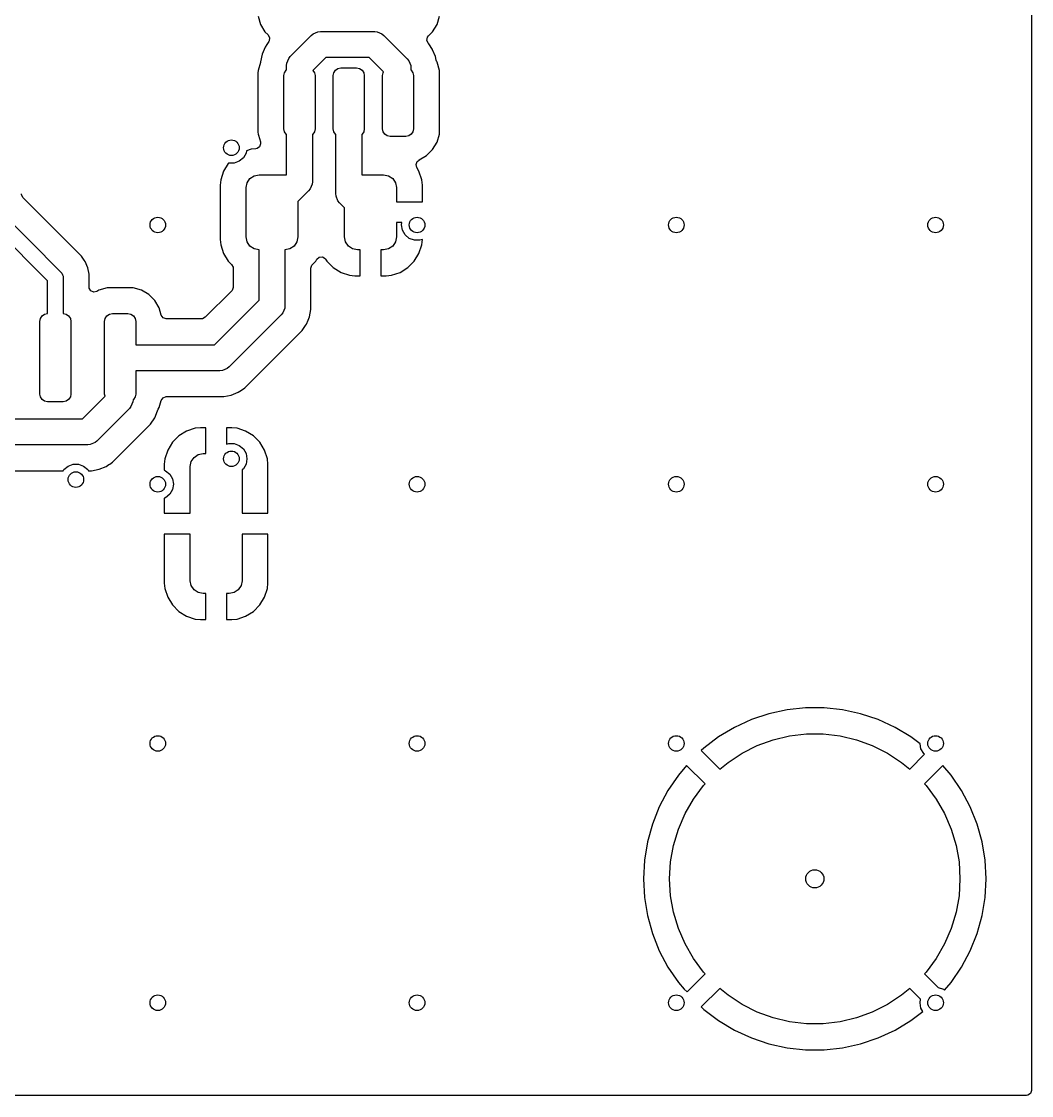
# Model space of a CAD drawing. Extents: x 4.39 to 6.32, y -5.3 to -3.37.
# Drawn here: x 5.553 to 6.32, y -5.295 to -4.48 of the extents above; entities that cross this region are included whole.
import ezdxf

# ---------------------------------------------------------------- set-up
doc = ezdxf.new("R2010")
doc.units = 0
doc.header["$MEASUREMENT"] = 0
doc.layers.add('BLACK', color=7, linetype='CONTINUOUS')

msp = doc.modelspace()

# ---------------------------------------------------------------- linework, layer by layer
at = {"layer": 'BLACK', "linetype": 'CONTINUOUS'}
for p, q in [((6.31967, -3.37006), (6.31967, -5.29136)), ((5.73248, -4.47569), (5.73428, -4.48191)), ((5.86828, -4.48191), (5.87008, -4.47569)), ((5.73428, -4.48191), (5.73758, -4.48747)), ((5.86498, -4.48747), (5.86828, -4.48191)), ((5.73758, -4.48747), (5.74008, -4.48998)), ((5.74008, -4.48998), (5.74117, -4.49212)), ((5.74117, -4.49212), (5.74079, -4.4945)), ((5.75692, -4.50623), (5.77286, -4.49028)), ((5.77286, -4.49028), (5.77435, -4.48906)), ((5.77435, -4.48906), (5.7779, -4.48759)), ((5.77435, -4.48906), (5.77435, -4.48906)), ((5.7779, -4.48759), (5.77982, -4.4874)), ((5.77982, -4.4874), (5.82096, -4.4874)), ((5.82096, -4.4874), (5.82288, -4.48759)), ((5.82288, -4.48759), (5.82643, -4.48906)), ((5.82643, -4.48906), (5.82643, -4.48906)), ((5.82643, -4.48906), (5.82792, -4.49028)), ((5.82792, -4.49028), (5.84564, -4.508)), ((5.86064, -4.49408), (5.86102, -4.4917)), ((5.86102, -4.4917), (5.86174, -4.49072)), ((5.86174, -4.49072), (5.86498, -4.48747)), ((5.73769, -4.49919), (5.73547, -4.50457)), ((5.73906, -4.49715), (5.73769, -4.49919)), ((5.74056, -4.4949), (5.73906, -4.49715)), ((5.73906, -4.49715), (5.73906, -4.49715)), ((5.74079, -4.4945), (5.74056, -4.4949)), ((5.86158, -4.49592), (5.86064, -4.49408)), ((5.86151, -4.49598), (5.86158, -4.49592)), ((5.86163, -4.49613), (5.86151, -4.49598)), ((5.8621, -4.49683), (5.86163, -4.49613)), ((5.86163, -4.49613), (5.86163, -4.49613)), ((5.86487, -4.50096), (5.8621, -4.49683)), ((5.86487, -4.50097), (5.86487, -4.50096)), ((5.86487, -4.50096), (5.86487, -4.50096)), ((5.86494, -4.50114), (5.86487, -4.50097)), ((5.86497, -4.50122), (5.86494, -4.50114)), ((5.86709, -4.50634), (5.86497, -4.50122)), ((5.73547, -4.50457), (5.73429, -4.51047)), ((5.75422, -4.51127), (5.75569, -4.50772)), ((5.75569, -4.50772), (5.75692, -4.50623)), ((5.75569, -4.50772), (5.75569, -4.50772)), ((5.7839, -4.50709), (5.77409, -4.51689)), ((5.81689, -4.50709), (5.7839, -4.50709)), ((5.82776, -4.51795), (5.81689, -4.50709)), ((5.84564, -4.508), (5.84686, -4.50949)), ((5.84686, -4.50949), (5.84833, -4.51304)), ((5.86764, -4.50911), (5.86709, -4.50634)), ((5.86811, -4.51033), (5.86764, -4.50911)), ((5.73241, -4.51762), (5.73236, -4.51828)), ((5.73248, -4.51683), (5.73241, -4.51762)), ((5.73421, -4.51088), (5.73248, -4.51683)), ((5.73248, -4.51683), (5.73248, -4.51683)), ((5.73428, -4.51046), (5.73421, -4.51088)), ((5.73429, -4.51047), (5.73428, -4.51046)), ((5.75252, -4.51861), (5.7538, -4.51669)), ((5.7538, -4.51669), (5.75404, -4.51653)), ((5.75404, -4.51319), (5.75422, -4.51127)), ((5.75404, -4.51653), (5.75404, -4.51319)), ((5.77409, -4.51689), (5.77524, -4.51861)), ((5.78992, -4.51861), (5.7912, -4.51669)), ((5.7912, -4.51669), (5.79311, -4.51541)), ((5.79311, -4.51541), (5.79537, -4.51496)), ((5.79537, -4.51496), (5.80719, -4.51496)), ((5.80719, -4.51496), (5.80945, -4.51541)), ((5.80945, -4.51541), (5.81136, -4.51669)), ((5.81136, -4.51669), (5.81264, -4.51861)), ((5.82732, -4.51861), (5.82776, -4.51795)), ((5.84833, -4.51304), (5.84833, -4.51304)), ((5.84833, -4.51304), (5.84852, -4.51496)), ((5.84852, -4.51496), (5.84852, -4.51653)), ((5.84852, -4.51653), (5.84876, -4.51669)), ((5.84876, -4.51669), (5.85004, -4.51861)), ((5.86819, -4.51046), (5.86811, -4.51033)), ((5.86828, -4.51061), (5.86819, -4.51046)), ((5.87008, -4.51683), (5.86828, -4.51061)), ((5.8702, -4.51828), (5.87008, -4.51683)), ((5.73236, -4.51828), (5.73236, -4.56381)), ((5.75207, -4.52087), (5.75252, -4.51861)), ((5.75207, -4.56122), (5.75207, -4.52087)), ((5.77524, -4.51861), (5.77569, -4.52087)), ((5.77569, -4.52087), (5.77569, -4.56122)), ((5.78947, -4.52087), (5.78992, -4.51861)), ((5.78947, -4.56122), (5.78947, -4.52087)), ((5.81264, -4.51861), (5.81309, -4.52087)), ((5.81309, -4.52087), (5.81309, -4.56122)), ((5.82687, -4.52087), (5.82732, -4.51861)), ((5.82687, -4.56122), (5.82687, -4.52087)), ((5.85004, -4.51861), (5.85049, -4.52087)), ((5.85049, -4.52087), (5.85049, -4.56122)), ((5.8702, -4.56381), (5.8702, -4.51828)), ((5.73236, -4.56381), (5.73237, -4.56389)), ((5.73237, -4.56389), (5.73248, -4.56526)), ((5.73248, -4.56526), (5.73248, -4.56526)), ((5.73248, -4.56526), (5.73248, -4.56526)), ((5.73248, -4.56526), (5.73273, -4.56614)), ((5.73273, -4.56614), (5.73418, -4.57111)), ((5.75252, -4.56348), (5.75207, -4.56122)), ((5.7538, -4.5654), (5.75252, -4.56348)), ((5.75404, -4.56556), (5.7538, -4.5654)), ((5.75404, -4.5963), (5.75404, -4.56556)), ((5.77396, -4.5654), (5.77372, -4.56556)), ((5.77372, -4.56556), (5.77372, -4.60138)), ((5.77524, -4.56348), (5.77396, -4.5654)), ((5.77569, -4.56122), (5.77524, -4.56348)), ((5.78992, -4.56348), (5.78947, -4.56122)), ((5.7912, -4.5654), (5.78992, -4.56348)), ((5.79144, -4.56556), (5.7912, -4.5654)), ((5.79144, -4.61043), (5.79144, -4.56556)), ((5.81136, -4.5654), (5.81112, -4.56556)), ((5.81112, -4.56556), (5.81112, -4.59606)), ((5.81264, -4.56348), (5.81136, -4.5654)), ((5.81309, -4.56122), (5.81264, -4.56348)), ((5.82732, -4.56348), (5.82687, -4.56122)), ((5.8286, -4.5654), (5.82732, -4.56348)), ((5.83052, -4.56668), (5.8286, -4.5654)), ((5.83278, -4.56713), (5.83052, -4.56668)), ((5.84685, -4.56668), (5.84459, -4.56713)), ((5.84876, -4.5654), (5.84685, -4.56668)), ((5.85004, -4.56348), (5.84876, -4.5654)), ((5.85049, -4.56122), (5.85004, -4.56348)), ((5.86828, -4.57147), (5.87008, -4.56526)), ((5.87008, -4.56526), (5.8702, -4.56381)), ((5.73359, -4.57481), (5.73164, -4.57623)), ((5.73433, -4.57252), (5.73359, -4.57481)), ((5.73418, -4.57111), (5.73433, -4.5722)), ((5.73433, -4.5722), (5.73433, -4.57252)), ((5.84459, -4.56713), (5.83278, -4.56713)), ((5.86498, -4.57704), (5.86828, -4.57147)), ((5.72125, -4.58318), (5.71811, -4.58582)), ((5.7233, -4.57963), (5.72125, -4.58318)), ((5.7236, -4.57795), (5.7233, -4.57963)), ((5.72715, -4.57677), (5.7236, -4.57795)), ((5.73083, -4.5764), (5.72715, -4.57677)), ((5.72715, -4.57677), (5.72715, -4.57677)), ((5.72715, -4.57677), (5.72715, -4.57677)), ((5.72715, -4.57677), (5.72715, -4.57677)), ((5.72715, -4.57677), (5.72715, -4.57677)), ((5.73164, -4.57623), (5.73083, -4.5764)), ((5.85484, -4.58491), (5.86041, -4.58162)), ((5.86041, -4.58162), (5.86498, -4.57704)), ((5.70983, -4.58745), (5.70621, -4.59333)), ((5.71009, -4.5872), (5.70983, -4.58745)), ((5.71015, -4.58722), (5.71009, -4.5872)), ((5.71426, -4.58722), (5.71015, -4.58722)), ((5.71811, -4.58582), (5.71426, -4.58722)), ((5.85234, -4.58826), (5.85326, -4.58603)), ((5.85291, -4.5906), (5.85234, -4.58826)), ((5.8546, -4.59334), (5.85291, -4.5906)), ((5.85326, -4.58603), (5.85468, -4.58498)), ((5.85468, -4.58498), (5.85484, -4.58491)), ((5.85484, -4.58491), (5.85484, -4.58491)), ((5.70621, -4.59333), (5.70404, -4.59989)), ((5.72408, -4.60214), (5.72621, -4.59895)), ((5.72621, -4.59895), (5.7294, -4.59681)), ((5.7294, -4.59681), (5.73317, -4.59606)), ((5.73317, -4.59606), (5.75285, -4.59606)), ((5.75285, -4.59606), (5.75404, -4.5963)), ((5.81112, -4.59606), (5.82766, -4.59606)), ((5.82766, -4.59606), (5.83142, -4.59681)), ((5.83142, -4.59681), (5.83462, -4.59895)), ((5.83462, -4.59895), (5.83675, -4.60214)), ((5.85677, -4.59989), (5.8546, -4.59334)), ((5.70404, -4.59989), (5.70362, -4.60394)), ((5.70362, -4.60394), (5.70362, -4.64528)), ((5.72333, -4.60591), (5.72408, -4.60214)), ((5.72333, -4.64331), (5.72333, -4.60591)), ((5.77206, -4.60685), (5.77084, -4.60834)), ((5.77353, -4.6033), (5.77206, -4.60685)), ((5.77206, -4.60685), (5.77206, -4.60685)), ((5.77372, -4.60138), (5.77353, -4.6033)), ((5.83675, -4.60214), (5.8375, -4.60591)), ((5.8375, -4.60591), (5.8375, -4.61673)), ((5.85718, -4.60394), (5.85677, -4.59989)), ((5.85677, -4.59989), (5.85677, -4.59989)), ((5.85718, -4.60394), (5.85718, -4.60394)), ((5.85718, -4.61673), (5.85718, -4.60394)), ((5.55282, -4.61122), (5.55278, -4.61061)), ((5.55392, -4.61337), (5.55282, -4.61122)), ((5.59844, -4.65789), (5.55392, -4.61337)), ((5.77084, -4.60834), (5.7627, -4.61648)), ((5.79163, -4.61235), (5.79144, -4.61043)), ((5.7931, -4.6159), (5.79163, -4.61235)), ((5.57264, -4.67666), (5.51773, -4.62175)), ((5.53073, -4.61805), (5.58272, -4.67004)), ((5.7627, -4.61648), (5.7627, -4.64331)), ((5.79432, -4.61739), (5.7931, -4.6159)), ((5.7931, -4.6159), (5.7931, -4.6159)), ((5.79813, -4.6212), (5.79432, -4.61739)), ((5.79813, -4.64331), (5.79813, -4.6212)), ((5.8375, -4.61673), (5.85718, -4.61673)), ((5.85718, -4.61673), (5.85718, -4.61673)), ((5.84165, -4.63248), (5.8375, -4.63248)), ((5.8375, -4.63248), (5.8375, -4.64331)), ((5.84134, -4.63425), (5.84165, -4.63248)), ((5.84205, -4.63829), (5.84134, -4.63425)), ((5.8441, -4.64184), (5.84205, -4.63829)), ((5.70362, -4.64528), (5.70404, -4.64932)), ((5.72408, -4.64707), (5.72333, -4.64331)), ((5.72621, -4.65027), (5.72408, -4.64707)), ((5.76195, -4.64707), (5.75981, -4.65027)), ((5.7627, -4.64331), (5.76195, -4.64707)), ((5.79888, -4.64707), (5.79813, -4.64331)), ((5.80101, -4.65027), (5.79888, -4.64707)), ((5.83675, -4.64707), (5.83462, -4.65027)), ((5.8375, -4.64331), (5.83675, -4.64707)), ((5.84724, -4.64448), (5.8441, -4.64184)), ((5.8511, -4.64588), (5.84724, -4.64448)), ((5.8552, -4.64588), (5.8511, -4.64588)), ((5.85718, -4.64516), (5.8552, -4.64588)), ((5.85677, -4.64932), (5.85718, -4.64528)), ((5.85718, -4.64528), (5.85718, -4.64516)), ((5.70404, -4.64932), (5.70404, -4.64932)), ((5.70404, -4.64932), (5.70404, -4.64932)), ((5.70404, -4.64932), (5.70621, -4.65587)), ((5.70621, -4.65587), (5.70621, -4.65588)), ((5.70621, -4.65588), (5.70983, -4.66176)), ((5.7294, -4.6524), (5.72621, -4.65027)), ((5.73317, -4.65315), (5.7294, -4.6524)), ((5.73317, -4.6914), (5.73317, -4.65315)), ((5.75662, -4.6524), (5.75285, -4.65315)), ((5.75285, -4.65315), (5.75285, -4.69547)), ((5.75981, -4.65027), (5.75662, -4.6524)), ((5.80421, -4.6524), (5.80101, -4.65027)), ((5.80797, -4.65315), (5.80421, -4.6524)), ((5.80994, -4.65315), (5.80797, -4.65315)), ((5.80994, -4.67283), (5.80994, -4.65315)), ((5.82766, -4.65315), (5.82569, -4.65315)), ((5.82569, -4.65315), (5.82569, -4.67283)), ((5.83142, -4.6524), (5.82766, -4.65315)), ((5.83462, -4.65027), (5.83142, -4.6524)), ((5.85098, -4.66175), (5.8546, -4.65587)), ((5.8546, -4.65587), (5.85677, -4.64932)), ((5.60041, -4.66085), (5.59844, -4.65789)), ((5.60124, -4.66208), (5.60041, -4.66085)), ((5.60317, -4.66674), (5.60124, -4.66208)), ((5.70983, -4.66176), (5.70983, -4.66176)), ((5.70983, -4.66176), (5.70983, -4.66176)), ((5.70983, -4.66176), (5.71232, -4.66425)), ((5.71232, -4.66425), (5.71342, -4.66639)), ((5.77256, -4.667), (5.7733, -4.66471)), ((5.7733, -4.66471), (5.7737, -4.66425)), ((5.7737, -4.66425), (5.77619, -4.66176)), ((5.77619, -4.66176), (5.77711, -4.66027)), ((5.77711, -4.66027), (5.77894, -4.65871)), ((5.77894, -4.65871), (5.78135, -4.65853)), ((5.78135, -4.65853), (5.7834, -4.65979)), ((5.7834, -4.65979), (5.78374, -4.66027)), ((5.78374, -4.66027), (5.78465, -4.66175)), ((5.78465, -4.66175), (5.78953, -4.66663)), ((5.8461, -4.66663), (5.85098, -4.66175)), ((5.58272, -4.67004), (5.58345, -4.67093)), ((5.58345, -4.67093), (5.5839, -4.67202)), ((5.5839, -4.67202), (5.58434, -4.67306)), ((5.60415, -4.67169), (5.60317, -4.66674)), ((5.60415, -4.68136), (5.60415, -4.67169)), ((5.60415, -4.67169), (5.60415, -4.67169)), ((5.71342, -4.66639), (5.71346, -4.667)), ((5.71346, -4.667), (5.71346, -4.68162)), ((5.77256, -4.69256), (5.77256, -4.667)), ((5.78953, -4.66663), (5.79541, -4.67025)), ((5.79541, -4.67025), (5.80196, -4.67242)), ((5.80196, -4.67242), (5.806, -4.67283)), ((5.806, -4.67283), (5.80994, -4.67283)), ((5.82569, -4.67283), (5.82569, -4.67283)), ((5.82569, -4.67283), (5.82963, -4.67283)), ((5.82963, -4.67283), (5.83367, -4.67242)), ((5.83367, -4.67242), (5.84022, -4.67025)), ((5.83367, -4.67242), (5.83367, -4.67242)), ((5.84022, -4.67025), (5.8461, -4.66663)), ((5.57264, -4.70157), (5.57264, -4.67666)), ((5.58434, -4.67306), (5.58445, -4.67421)), ((5.58445, -4.67421), (5.58445, -4.70157)), ((5.60425, -4.68221), (5.60415, -4.68136)), ((5.60547, -4.68428), (5.60425, -4.68221)), ((5.60768, -4.68524), (5.60547, -4.68428)), ((5.61004, -4.68471), (5.60768, -4.68524)), ((5.6116, -4.68379), (5.61004, -4.68471)), ((5.61781, -4.68198), (5.6116, -4.68379)), ((5.61877, -4.68191), (5.61781, -4.68198)), ((5.61781, -4.68198), (5.61781, -4.68198)), ((5.61926, -4.68187), (5.61877, -4.68191)), ((5.63625, -4.68187), (5.61926, -4.68187)), ((5.63678, -4.68191), (5.63625, -4.68187)), ((5.6377, -4.68198), (5.63678, -4.68191)), ((5.64391, -4.68379), (5.6377, -4.68198)), ((5.6377, -4.68198), (5.6377, -4.68198)), ((5.6377, -4.68198), (5.6377, -4.68198)), ((5.64948, -4.68708), (5.64391, -4.68379)), ((5.65406, -4.69166), (5.64948, -4.68708)), ((5.71232, -4.68438), (5.69235, -4.70435)), ((5.71272, -4.68391), (5.71232, -4.68438)), ((5.71346, -4.68162), (5.71272, -4.68391)), ((5.65735, -4.69723), (5.65406, -4.69166)), ((5.65894, -4.70268), (5.65735, -4.69723)), ((5.69937, -4.7252), (5.73317, -4.6914)), ((5.75267, -4.69739), (5.7512, -4.70094)), ((5.75285, -4.69547), (5.75267, -4.69739)), ((5.75267, -4.69739), (5.75267, -4.69739)), ((5.77256, -4.69838), (5.77256, -4.69256)), ((5.56673, -4.70748), (5.56718, -4.70522)), ((5.56718, -4.70522), (5.56846, -4.7033)), ((5.56846, -4.7033), (5.57038, -4.70202)), ((5.57038, -4.70202), (5.57264, -4.70157)), ((5.58445, -4.70157), (5.58671, -4.70202)), ((5.58671, -4.70202), (5.58862, -4.7033)), ((5.58862, -4.7033), (5.5899, -4.70522)), ((5.5899, -4.70522), (5.59035, -4.70748)), ((5.61594, -4.70748), (5.61639, -4.70522)), ((5.61639, -4.70522), (5.61767, -4.7033)), ((5.61767, -4.7033), (5.61959, -4.70202)), ((5.61959, -4.70202), (5.62185, -4.70157)), ((5.62185, -4.70157), (5.63366, -4.70157)), ((5.63366, -4.70157), (5.63592, -4.70202)), ((5.63592, -4.70202), (5.63784, -4.7033)), ((5.63784, -4.7033), (5.63912, -4.70522)), ((5.63912, -4.70522), (5.63957, -4.70748)), ((5.65897, -4.7028), (5.65894, -4.70268)), ((5.66039, -4.70475), (5.65897, -4.7028)), ((5.66268, -4.70549), (5.66039, -4.70475)), ((5.68959, -4.70549), (5.66268, -4.70549)), ((5.6902, -4.70544), (5.68959, -4.70549)), ((5.69235, -4.70435), (5.6902, -4.70544)), ((5.74997, -4.70243), (5.7104, -4.742)), ((5.7512, -4.70094), (5.74997, -4.70243)), ((5.77037, -4.70663), (5.77142, -4.70409)), ((5.77142, -4.70409), (5.77256, -4.69838)), ((5.56673, -4.7626), (5.56673, -4.70748)), ((5.59035, -4.70748), (5.59035, -4.7626)), ((5.61594, -4.7626), (5.61594, -4.70748)), ((5.63957, -4.70748), (5.63957, -4.7252)), ((5.76596, -4.71431), (5.7685, -4.71051)), ((5.7685, -4.71051), (5.7692, -4.70947)), ((5.7692, -4.70947), (5.77037, -4.70663)), ((5.72228, -4.75799), (5.76596, -4.71431)), ((5.63957, -4.7252), (5.69937, -4.7252)), ((5.70344, -4.74488), (5.63957, -4.74488)), ((5.63957, -4.74488), (5.63957, -4.7626)), ((5.70537, -4.74469), (5.70344, -4.74488)), ((5.70891, -4.74322), (5.70537, -4.74469)), ((5.7104, -4.742), (5.70891, -4.74322)), ((5.70891, -4.74322), (5.70891, -4.74322)), ((5.56718, -4.76486), (5.56673, -4.7626)), ((5.59035, -4.7626), (5.5899, -4.76486)), ((5.61628, -4.76429), (5.61594, -4.7626)), ((5.63957, -4.7626), (5.63912, -4.76486)), ((5.71206, -4.76345), (5.71744, -4.76122)), ((5.71744, -4.76122), (5.71977, -4.75967)), ((5.71977, -4.75967), (5.72228, -4.75799)), ((5.56846, -4.76677), (5.56718, -4.76486)), ((5.57038, -4.76805), (5.56846, -4.76677)), ((5.57264, -4.7685), (5.57038, -4.76805)), ((5.58445, -4.7685), (5.57264, -4.7685)), ((5.58671, -4.76805), (5.58445, -4.7685)), ((5.58862, -4.76677), (5.58671, -4.76805)), ((5.5899, -4.76486), (5.58862, -4.76677)), ((5.59907, -4.7815), (5.61628, -4.76429)), ((5.63741, -4.76865), (5.63594, -4.7722)), ((5.63758, -4.76695), (5.63741, -4.76865)), ((5.63784, -4.76677), (5.63758, -4.76695)), ((5.63912, -4.76486), (5.63784, -4.76677)), ((5.65735, -4.77285), (5.65894, -4.7674)), ((5.65894, -4.7674), (5.66029, -4.7654)), ((5.66029, -4.7654), (5.66256, -4.76459)), ((5.66256, -4.76459), (5.66268, -4.76459)), ((5.66268, -4.76459), (5.70636, -4.76459)), ((5.70636, -4.76459), (5.71206, -4.76345)), ((5.70636, -4.76459), (5.70636, -4.76459)), ((5.63472, -4.77369), (5.61011, -4.7983)), ((5.63594, -4.7722), (5.63472, -4.77369)), ((5.63594, -4.7722), (5.63594, -4.7722)), ((5.65394, -4.78073), (5.65617, -4.77535)), ((5.65617, -4.77535), (5.65619, -4.77525)), ((5.65619, -4.77525), (5.65665, -4.77403)), ((5.65665, -4.77403), (5.65735, -4.77285)), ((5.44857, -4.7815), (5.59907, -4.7815)), ((5.62198, -4.81429), (5.65071, -4.78557)), ((5.65071, -4.78557), (5.65394, -4.78073)), ((5.67231, -4.7944), (5.66743, -4.79928)), ((5.67818, -4.79077), (5.67231, -4.7944)), ((5.68474, -4.7886), (5.67818, -4.79077)), ((5.68878, -4.78819), (5.68474, -4.7886)), ((5.68474, -4.7886), (5.68474, -4.7886)), ((5.69272, -4.78819), (5.68878, -4.78819)), ((5.68878, -4.78819), (5.68878, -4.78819)), ((5.69272, -4.80787), (5.69272, -4.78819)), ((5.69272, -4.78819), (5.69272, -4.78819)), ((5.7124, -4.78819), (5.70846, -4.78819)), ((5.70846, -4.78819), (5.70846, -4.78819)), ((5.70846, -4.78819), (5.70846, -4.80079)), ((5.71644, -4.7886), (5.7124, -4.78819)), ((5.723, -4.79077), (5.71644, -4.7886)), ((5.72887, -4.7944), (5.723, -4.79077)), ((5.73375, -4.79928), (5.72887, -4.7944)), ((5.60315, -4.80118), (5.44449, -4.80118)), ((5.60507, -4.80099), (5.60315, -4.80118)), ((5.60862, -4.79952), (5.60507, -4.80099)), ((5.61011, -4.7983), (5.60862, -4.79952)), ((5.60862, -4.79952), (5.60862, -4.79952)), ((5.66743, -4.79928), (5.6638, -4.80515)), ((5.70846, -4.80079), (5.71015, -4.80018)), ((5.71015, -4.80018), (5.71426, -4.80018)), ((5.71426, -4.80018), (5.71811, -4.80158)), ((5.71811, -4.80158), (5.72125, -4.80422)), ((5.73738, -4.80515), (5.73375, -4.79928)), ((5.6638, -4.80515), (5.66163, -4.8117)), ((5.68165, -4.81395), (5.68379, -4.81076)), ((5.68379, -4.81076), (5.68698, -4.80862)), ((5.68698, -4.80862), (5.69075, -4.80787)), ((5.69075, -4.80787), (5.69272, -4.80787)), ((5.72125, -4.80422), (5.7233, -4.80777)), ((5.7233, -4.80777), (5.72402, -4.81181)), ((5.73955, -4.8117), (5.73738, -4.80515)), ((5.58505, -4.81997), (5.58819, -4.81733)), ((5.58819, -4.81733), (5.59204, -4.81593)), ((5.59204, -4.81593), (5.59615, -4.81593)), ((5.59615, -4.81593), (5.6, -4.81733)), ((5.6, -4.81733), (5.60314, -4.81997)), ((5.61177, -4.81975), (5.61715, -4.81752)), ((5.61715, -4.81752), (5.61908, -4.81623)), ((5.61908, -4.81623), (5.6198, -4.81575)), ((5.6198, -4.81575), (5.62198, -4.81429)), ((5.66163, -4.8117), (5.66122, -4.81575)), ((5.66122, -4.81575), (5.66122, -4.82052)), ((5.68091, -4.81772), (5.68165, -4.81395)), ((5.68091, -4.85315), (5.68091, -4.81772)), ((5.72125, -4.8194), (5.72028, -4.82022)), ((5.7233, -4.81585), (5.72125, -4.8194)), ((5.72402, -4.81181), (5.7233, -4.81585)), ((5.73955, -4.81171), (5.73955, -4.8117)), ((5.73996, -4.81575), (5.73955, -4.81171)), ((5.73996, -4.85315), (5.73996, -4.81575)), ((5.46537, -4.82089), (5.58452, -4.82089)), ((5.58452, -4.82089), (5.58505, -4.81997)), ((5.60314, -4.81997), (5.60367, -4.82089)), ((5.60367, -4.82089), (5.60606, -4.82089)), ((5.60606, -4.82089), (5.61177, -4.81975)), ((5.60606, -4.82089), (5.60606, -4.82089)), ((5.66122, -4.82052), (5.6622, -4.82087)), ((5.6622, -4.82087), (5.66535, -4.82351)), ((5.66535, -4.82351), (5.6674, -4.82706)), ((5.6674, -4.82706), (5.66811, -4.8311)), ((5.72028, -4.82022), (5.72028, -4.85315)), ((5.6674, -4.83514), (5.66535, -4.83869)), ((5.66811, -4.8311), (5.6674, -4.83514)), ((5.6622, -4.84133), (5.66122, -4.84169)), ((5.66122, -4.84169), (5.66122, -4.85315)), ((5.66535, -4.83869), (5.6622, -4.84133)), ((5.66122, -4.85315), (5.66122, -4.85315)), ((5.66122, -4.85315), (5.68091, -4.85315)), ((5.72028, -4.85315), (5.73996, -4.85315)), ((5.73996, -4.85315), (5.73996, -4.85315)), ((5.68091, -4.8689), (5.66122, -4.8689)), ((5.66122, -4.8689), (5.66122, -4.8689)), ((5.66122, -4.8689), (5.66122, -4.9063)), ((5.68091, -4.90433), (5.68091, -4.8689)), ((5.73996, -4.8689), (5.72028, -4.8689)), ((5.72028, -4.8689), (5.72028, -4.90433)), ((5.73996, -4.9063), (5.73996, -4.8689)), ((5.73996, -4.8689), (5.73996, -4.8689)), ((5.66122, -4.9063), (5.66163, -4.91034)), ((5.68165, -4.9081), (5.68091, -4.90433)), ((5.68379, -4.91129), (5.68165, -4.9081)), ((5.71953, -4.9081), (5.71739, -4.91129)), ((5.72028, -4.90433), (5.71953, -4.9081)), ((5.73955, -4.91034), (5.73996, -4.9063)), ((5.66163, -4.91034), (5.66163, -4.91034)), ((5.66163, -4.91034), (5.6638, -4.91689)), ((5.6638, -4.91689), (5.66743, -4.92277)), ((5.68698, -4.91342), (5.68379, -4.91129)), ((5.69075, -4.91417), (5.68698, -4.91342)), ((5.69272, -4.91417), (5.69075, -4.91417)), ((5.69272, -4.93386), (5.69272, -4.91417)), ((5.71043, -4.91417), (5.70846, -4.91417)), ((5.70846, -4.91417), (5.70846, -4.93386)), ((5.7142, -4.91342), (5.71043, -4.91417)), ((5.71739, -4.91129), (5.7142, -4.91342)), ((5.73375, -4.92277), (5.73738, -4.91689)), ((5.73738, -4.91689), (5.73955, -4.91034)), ((5.66743, -4.92277), (5.67231, -4.92765)), ((5.72887, -4.92765), (5.73375, -4.92277)), ((5.67231, -4.92765), (5.67818, -4.93127)), ((5.67818, -4.93127), (5.68474, -4.93345)), ((5.68474, -4.93345), (5.68878, -4.93386)), ((5.68878, -4.93386), (5.69272, -4.93386)), ((5.70846, -4.93386), (5.70846, -4.93386)), ((5.70846, -4.93386), (5.7124, -4.93386)), ((5.7124, -4.93386), (5.71644, -4.93345)), ((5.71644, -4.93345), (5.723, -4.93127)), ((5.71644, -4.93345), (5.71644, -4.93345)), ((5.723, -4.93127), (5.72887, -4.92765)), ((6.12031, -5.00534), (6.10696, -5.00984)), ((6.13407, -5.00231), (6.12031, -5.00534)), ((6.12031, -5.00534), (6.12031, -5.00534)), ((6.14807, -5.00079), (6.13407, -5.00231)), ((6.16216, -5.00079), (6.14807, -5.00079)), ((6.17617, -5.00231), (6.16216, -5.00079)), ((6.18993, -5.00534), (6.17617, -5.00231)), ((6.17617, -5.00231), (6.17617, -5.00231)), ((6.20328, -5.00984), (6.18993, -5.00534)), ((6.10696, -5.00984), (6.09417, -5.01575)), ((6.21606, -5.01575), (6.20328, -5.00984)), ((6.0821, -5.02302), (6.07089, -5.03154)), ((6.09417, -5.01575), (6.0821, -5.02302)), ((6.0821, -5.02302), (6.0821, -5.02302)), ((6.1235, -5.0251), (6.13598, -5.02215)), ((6.13598, -5.02215), (6.14871, -5.02066)), ((6.14871, -5.02066), (6.16153, -5.02066)), ((6.16153, -5.02066), (6.17426, -5.02215)), ((6.17426, -5.02215), (6.18673, -5.0251)), ((6.22814, -5.02302), (6.21606, -5.01575)), ((6.2351, -5.02831), (6.22814, -5.02302)), ((6.22814, -5.02302), (6.22814, -5.02302)), ((6.07089, -5.03154), (6.06893, -5.03339)), ((6.07089, -5.03154), (6.07089, -5.03154)), ((6.1, -5.03524), (6.11146, -5.02949)), ((6.11146, -5.02949), (6.1235, -5.0251)), ((6.18673, -5.0251), (6.19878, -5.02949)), ((6.19878, -5.02949), (6.21024, -5.03524)), ((6.23575, -5.03199), (6.2351, -5.02831)), ((6.06893, -5.03339), (6.08306, -5.04751)), ((6.08929, -5.04229), (6.1, -5.03524)), ((6.21024, -5.03524), (6.22095, -5.04229)), ((6.22718, -5.04751), (6.23853, -5.03616)), ((6.2378, -5.03554), (6.23575, -5.03199)), ((6.23853, -5.03616), (6.2378, -5.03554)), ((6.05783, -5.04456), (6.05154, -5.05197)), ((6.07186, -5.05859), (6.05783, -5.04456)), ((6.08306, -5.04751), (6.08929, -5.04229)), ((6.22095, -5.04229), (6.22718, -5.04751)), ((6.2524, -5.04456), (6.23837, -5.05859)), ((6.2587, -5.05197), (6.2524, -5.04456)), ((6.05154, -5.05197), (6.04363, -5.06363)), ((6.05154, -5.05197), (6.05154, -5.05197)), ((6.26661, -5.06363), (6.2587, -5.05197)), ((6.2587, -5.05197), (6.2587, -5.05197)), ((6.04363, -5.06363), (6.03703, -5.07608)), ((6.06302, -5.07013), (6.07067, -5.05985)), ((6.07067, -5.05985), (6.07186, -5.05859)), ((6.23837, -5.05859), (6.23956, -5.05985)), ((6.23956, -5.05985), (6.24722, -5.07013)), ((6.2732, -5.07608), (6.26661, -5.06363)), ((6.05661, -5.08123), (6.06302, -5.07013)), ((6.24722, -5.07013), (6.25363, -5.08123)), ((6.03703, -5.07608), (6.03182, -5.08916)), ((6.27842, -5.08916), (6.2732, -5.07608)), ((6.05153, -5.09301), (6.05661, -5.08123)), ((6.25363, -5.08123), (6.25871, -5.09301)), ((6.03182, -5.08916), (6.02805, -5.10274)), ((6.03182, -5.08916), (6.03182, -5.08916)), ((6.04785, -5.10529), (6.05153, -5.09301)), ((6.25871, -5.09301), (6.26238, -5.10529)), ((6.28219, -5.10274), (6.27842, -5.08916)), ((6.27842, -5.08916), (6.27842, -5.08916)), ((6.02805, -5.10274), (6.02577, -5.11664)), ((6.28447, -5.11664), (6.28219, -5.10274)), ((6.04563, -5.11791), (6.04785, -5.10529)), ((6.26238, -5.10529), (6.26461, -5.11791)), ((6.02577, -5.11664), (6.02501, -5.13071)), ((6.04488, -5.13071), (6.04563, -5.11791)), ((6.26461, -5.11791), (6.26535, -5.13071)), ((6.28523, -5.13071), (6.28447, -5.11664)), ((6.02501, -5.13071), (6.02577, -5.14478)), ((6.04563, -5.14351), (6.04488, -5.13071)), ((6.26535, -5.13071), (6.26461, -5.14351)), ((6.28447, -5.14478), (6.28523, -5.13071)), ((6.02577, -5.14478), (6.02805, -5.15868)), ((6.04785, -5.15613), (6.04563, -5.14351)), ((6.26461, -5.14351), (6.26238, -5.15613)), ((6.28219, -5.15868), (6.28447, -5.14478)), ((6.02805, -5.15868), (6.03182, -5.17225)), ((6.05153, -5.16841), (6.04785, -5.15613)), ((6.26238, -5.15613), (6.25871, -5.16841)), ((6.27842, -5.17225), (6.28219, -5.15868)), ((6.05661, -5.18018), (6.05153, -5.16841)), ((6.25871, -5.16841), (6.25363, -5.18018)), ((6.03182, -5.17225), (6.03182, -5.17225)), ((6.03182, -5.17225), (6.03703, -5.18534)), ((6.2732, -5.18534), (6.27842, -5.17225)), ((6.27842, -5.17225), (6.27842, -5.17225)), ((6.03703, -5.18534), (6.04363, -5.19779)), ((6.06302, -5.19128), (6.05661, -5.18018)), ((6.25363, -5.18018), (6.24722, -5.19128)), ((6.26661, -5.19779), (6.2732, -5.18534)), ((6.07067, -5.20157), (6.06302, -5.19128)), ((6.24722, -5.19128), (6.23956, -5.20157)), ((6.04363, -5.19779), (6.05154, -5.20945)), ((6.0582, -5.2165), (6.07186, -5.20283)), ((6.07186, -5.20283), (6.07067, -5.20157)), ((6.23956, -5.20157), (6.23837, -5.20283)), ((6.23837, -5.20283), (6.24872, -5.21317)), ((6.2587, -5.20945), (6.26661, -5.19779)), ((6.05154, -5.20945), (6.05154, -5.20945)), ((6.05154, -5.20945), (6.05588, -5.21457)), ((6.25368, -5.21535), (6.2587, -5.20945)), ((6.2587, -5.20945), (6.2587, -5.20945)), ((6.05588, -5.21457), (6.05591, -5.21457)), ((6.05591, -5.21457), (6.0582, -5.2165)), ((6.08306, -5.2139), (6.06893, -5.22803)), ((6.08929, -5.21913), (6.08306, -5.2139)), ((6.1, -5.22618), (6.08929, -5.21913)), ((6.22095, -5.21913), (6.21024, -5.22618)), ((6.22718, -5.2139), (6.22095, -5.21913)), ((6.23549, -5.22222), (6.22718, -5.2139)), ((6.24872, -5.21317), (6.2489, -5.21317)), ((6.2489, -5.21317), (6.25276, -5.21457)), ((6.25276, -5.21457), (6.25368, -5.21535)), ((6.11146, -5.23193), (6.1, -5.22618)), ((6.21024, -5.22618), (6.19878, -5.23193)), ((6.23504, -5.2248), (6.23549, -5.22222)), ((6.23575, -5.22884), (6.23504, -5.2248)), ((6.06893, -5.22803), (6.07089, -5.22988)), ((6.07089, -5.22988), (6.0821, -5.2384)), ((6.1235, -5.23631), (6.11146, -5.23193)), ((6.19878, -5.23193), (6.18673, -5.23631)), ((6.22814, -5.2384), (6.23726, -5.23146)), ((6.23726, -5.23146), (6.23575, -5.22884)), ((6.0821, -5.2384), (6.0821, -5.2384)), ((6.0821, -5.2384), (6.09417, -5.24566)), ((6.13598, -5.23927), (6.1235, -5.23631)), ((6.14871, -5.24076), (6.13598, -5.23927)), ((6.16153, -5.24076), (6.14871, -5.24076)), ((6.17426, -5.23927), (6.16153, -5.24076)), ((6.18673, -5.23631), (6.17426, -5.23927)), ((6.21606, -5.24566), (6.22814, -5.2384)), ((6.22814, -5.2384), (6.22814, -5.2384)), ((6.09417, -5.24566), (6.10696, -5.25158)), ((6.10696, -5.25158), (6.12031, -5.25608)), ((6.18993, -5.25608), (6.20328, -5.25158)), ((6.20328, -5.25158), (6.21606, -5.24566)), ((6.12031, -5.25608), (6.13407, -5.25911)), ((6.13407, -5.25911), (6.13407, -5.25911)), ((6.13407, -5.25911), (6.14807, -5.26063)), ((6.16216, -5.26063), (6.17617, -5.25911)), ((6.17617, -5.25911), (6.18993, -5.25608)), ((6.18993, -5.25608), (6.18993, -5.25608)), ((6.14807, -5.26063), (6.16216, -5.26063)), ((6.31967, -5.29136), (6.31892, -5.29365)), ((6.31577, -5.29526), (4.39447, -5.29526)), ((6.31697, -5.29507), (6.31577, -5.29526)), ((6.31892, -5.29365), (6.31697, -5.29507))]:
    msp.add_line(p, q, dxfattribs=at)
at = {"layer": 'BLACK'}
for centre, radius in [((5.7122, -4.57559), 0.00591), ((5.6563, -4.63425), 0.00591), ((5.85315, -4.63425), 0.00591), ((6.05, -4.63425), 0.00591), ((6.24685, -4.63425), 0.00591), ((5.7122, -4.81181), 0.00591), ((5.59409, -4.82756), 0.00591), ((5.6563, -4.8311), 0.00591), ((5.85315, -4.8311), 0.00591), ((6.05, -4.8311), 0.00591), ((6.24685, -4.8311), 0.00591), ((5.6563, -5.02795), 0.00591), ((5.85315, -5.02795), 0.00591), ((6.05, -5.02795), 0.00591), ((6.24685, -5.02795), 0.00591), ((6.15512, -5.13071), 0.00689), ((5.6563, -5.2248), 0.00591), ((5.85315, -5.2248), 0.00591), ((6.05, -5.2248), 0.00591), ((6.24685, -5.2248), 0.00591)]:
    msp.add_circle(centre, radius, dxfattribs=at)

doc.saveas('drawing.dxf')
